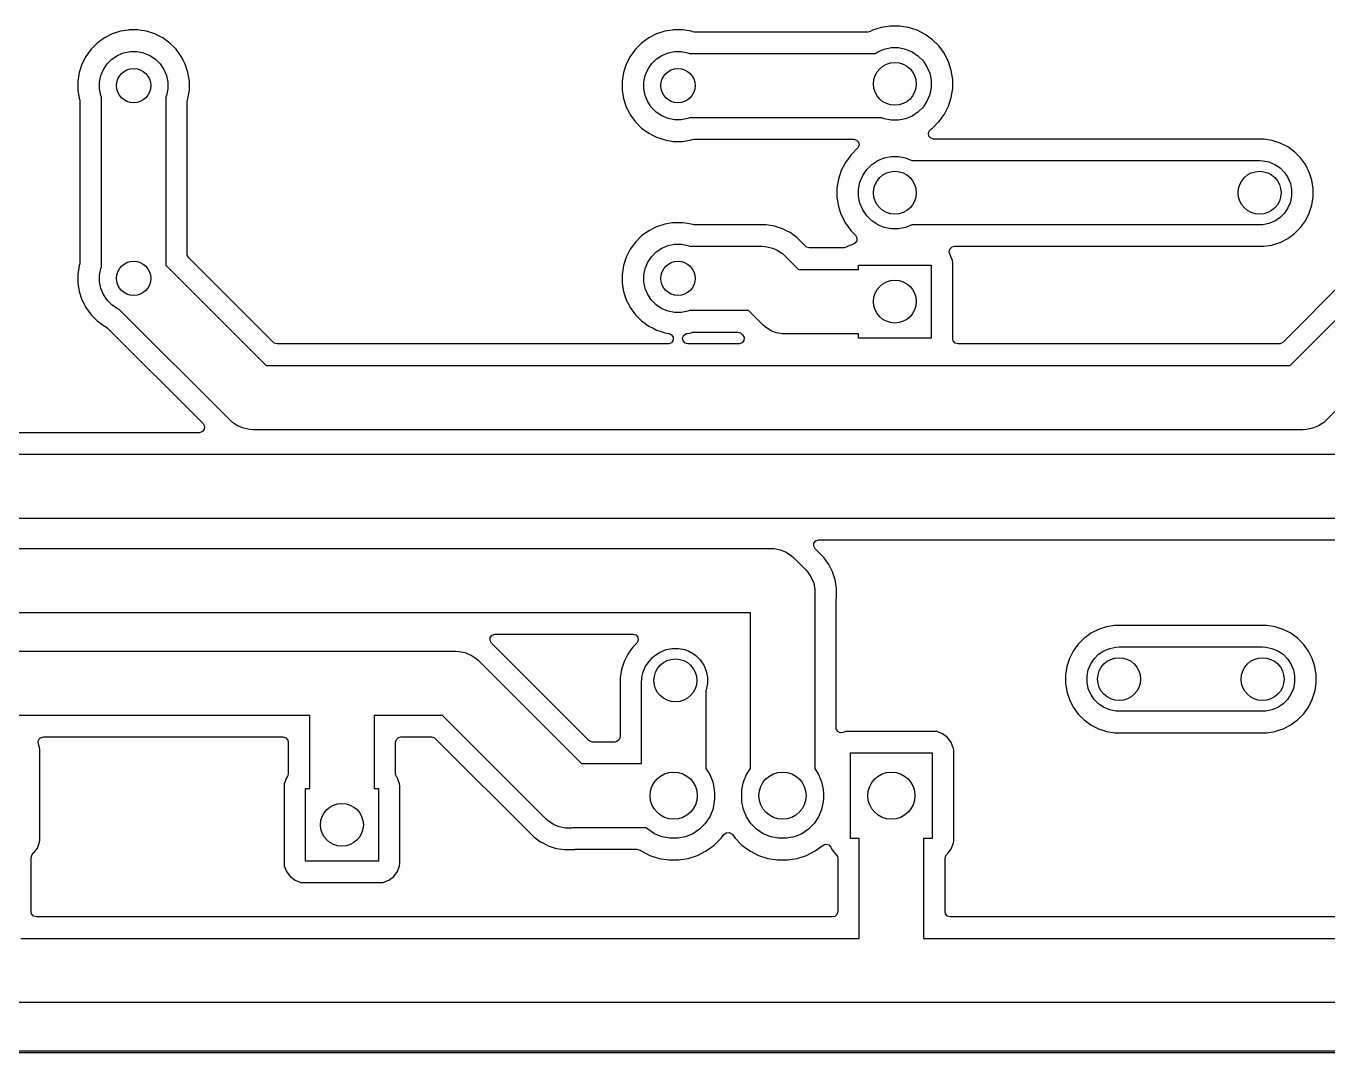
# Model space of a CAD drawing. Header units: millimetres. Extents: x 95 to 195, y -140 to -40.
# Drawn here: x 112.48 to 142.85, y -140.03 to -116.06 of the extents above; entities that cross this region are included whole.
import ezdxf

# ---------------------------------------------------------------- set-up
doc = ezdxf.new("R2010")
doc.units = ezdxf.units.MM
doc.layers.add('B.Cu', color=153, linetype='CONTINUOUS', true_color=0x4d7fc4)

msp = doc.modelspace()

# ---------------------------------------------------------------- linework, layer by layer
at = {"layer": 'B.Cu', "linetype": 'CONTINUOUS'}
for p, q in [((114.490776, -116.244781), (114.308386, -116.337715)), ((114.685465, -116.181522), (114.490776, -116.244781)), ((114.863329, -116.153351), (114.685465, -116.181522)), ((114.887648, -116.1495), (114.863329, -116.153351)), ((115.092352, -116.1495), (114.887648, -116.1495)), ((115.119995, -116.153878), (115.092352, -116.1495)), ((115.294534, -116.181522), (115.119995, -116.153878)), ((115.489223, -116.244781), (115.294534, -116.181522)), ((115.614653, -116.308691), (115.489223, -116.244781)), ((115.67161, -116.337713), (115.614653, -116.308691)), ((127.190776, -116.244781), (127.008386, -116.337715)), ((127.385465, -116.181522), (127.190776, -116.244781)), ((127.563329, -116.153351), (127.385465, -116.181522)), ((127.587648, -116.1495), (127.563329, -116.153351)), ((127.792352, -116.1495), (127.587648, -116.1495)), ((127.848815, -116.158443), (127.792352, -116.1495)), ((127.994535, -116.181523), (127.848815, -116.158443)), ((128.031184, -116.193431), (127.994535, -116.181523)), ((128.069502, -116.1995), (128.031184, -116.193431)), ((132.121239, -116.1995), (128.069502, -116.1995)), ((132.177534, -116.185985), (132.121239, -116.1995)), ((132.231585, -116.158444), (132.177534, -116.185985)), ((132.43376, -116.092753), (132.231585, -116.158444)), ((132.595042, -116.067208), (132.43376, -116.092753)), ((132.643713, -116.0595), (132.595042, -116.067208)), ((132.856287, -116.0595), (132.643713, -116.0595)), ((132.904957, -116.067208), (132.856287, -116.0595)), ((133.06624, -116.092753), (132.904957, -116.067208)), ((133.066241, -116.092753), (133.06624, -116.092753)), ((133.066243, -116.092754), (133.066241, -116.092753)), ((133.268412, -116.158443), (133.066243, -116.092754)), ((133.268413, -116.158443), (133.268412, -116.158443)), ((133.268414, -116.158444), (133.268413, -116.158443)), ((133.45782, -116.254951), (133.268414, -116.158444)), ((133.629786, -116.37989), (133.45782, -116.254951)), ((113.998028, -116.602786), (113.877715, -116.768386)), ((114.142786, -116.458028), (113.998028, -116.602786)), ((114.308386, -116.337715), (114.142786, -116.458028)), ((115.671612, -116.337714), (115.67161, -116.337713)), ((115.671613, -116.337715), (115.671612, -116.337714)), ((115.837213, -116.458028), (115.671613, -116.337715)), ((115.981971, -116.602786), (115.837213, -116.458028)), ((116.071126, -116.7255), (115.981971, -116.602786)), ((126.698028, -116.602786), (126.577715, -116.768386)), ((126.842786, -116.458028), (126.698028, -116.602786)), ((127.008386, -116.337715), (126.842786, -116.458028)), ((132.349313, -116.660367), (132.503258, -116.596601)), ((132.503258, -116.596601), (132.666685, -116.564093)), ((132.666685, -116.564093), (132.833315, -116.564093)), ((132.833315, -116.564093), (132.996742, -116.596601)), ((132.996742, -116.596601), (133.150687, -116.660367)), ((133.780109, -116.530213), (133.629786, -116.37989)), ((133.905048, -116.702179), (133.780109, -116.530213)), ((113.877715, -116.768386), (113.784781, -116.950776)), ((114.371592, -116.942485), (114.482485, -116.831592)), ((114.482485, -116.831592), (114.612883, -116.744463)), ((114.612883, -116.744463), (114.757772, -116.684448)), ((114.757772, -116.684448), (114.911586, -116.653852)), ((114.911586, -116.653852), (115.068414, -116.653852)), ((115.068414, -116.653852), (115.222228, -116.684448)), ((115.222228, -116.684448), (115.367117, -116.744463)), ((115.367117, -116.744463), (115.497515, -116.831592)), ((115.497515, -116.831592), (115.608408, -116.942485)), ((116.102287, -116.76839), (116.071126, -116.7255)), ((116.153284, -116.868477), (116.102287, -116.76839)), ((116.195218, -116.950776), (116.153284, -116.868477)), ((126.577715, -116.768386), (126.484781, -116.950776)), ((127.071592, -116.942485), (127.182485, -116.831592)), ((127.182485, -116.831592), (127.312883, -116.744463)), ((127.312883, -116.744463), (127.457772, -116.684448)), ((127.457772, -116.684448), (127.611586, -116.653852)), ((127.611586, -116.653852), (127.768414, -116.653852)), ((127.768414, -116.653852), (127.922228, -116.684448)), ((127.922228, -116.684448), (127.959774, -116.7)), ((127.959774, -116.7), (132.289998, -116.7)), ((132.289998, -116.7), (132.349313, -116.660367)), ((133.150687, -116.660367), (133.289234, -116.752941)), ((133.289234, -116.752941), (133.407059, -116.870766)), ((133.407059, -116.870766), (133.499633, -117.009313)), ((133.905049, -116.702181), (133.905048, -116.702179)), ((133.905051, -116.702184), (133.905049, -116.702181)), ((134.001557, -116.891588), (133.905051, -116.702184)), ((134.067246, -117.093757), (134.001557, -116.891588)), ((113.721522, -117.145465), (113.6895, -117.347648)), ((113.784781, -116.950776), (113.721522, -117.145465)), ((114.193852, -117.371586), (114.224448, -117.217772)), ((114.224448, -117.217772), (114.284463, -117.072883)), ((114.284463, -117.072883), (114.371592, -116.942485)), ((115.608408, -116.942485), (115.695537, -117.072883)), ((115.695537, -117.072883), (115.755552, -117.217772)), ((115.755552, -117.217772), (115.786148, -117.371586)), ((116.195218, -116.950778), (116.195218, -116.950776)), ((116.19522, -116.950781), (116.195218, -116.950778)), ((116.258477, -117.145466), (116.19522, -116.950781)), ((116.2905, -117.347648), (116.258477, -117.145466)), ((126.421522, -117.145465), (126.3895, -117.347648)), ((126.484781, -116.950776), (126.421522, -117.145465)), ((126.893852, -117.371586), (126.924448, -117.217772)), ((126.924448, -117.217772), (126.984463, -117.072883)), ((126.984463, -117.072883), (127.071592, -116.942485)), ((133.499633, -117.009313), (133.563399, -117.163258)), ((133.563399, -117.163258), (133.595907, -117.326685)), ((134.1005, -117.303713), (134.067246, -117.093757)), ((113.6895, -117.347648), (113.6895, -117.552351)), ((114.193852, -117.528414), (114.193852, -117.371586)), ((114.224448, -117.682228), (114.193852, -117.528414)), ((115.786148, -117.528414), (115.755552, -117.682228)), ((115.786148, -117.371586), (115.786148, -117.528414)), ((116.2905, -117.552352), (116.2905, -117.347648)), ((126.3895, -117.347648), (126.3895, -117.552351)), ((126.893852, -117.528414), (126.893852, -117.371586)), ((126.924448, -117.682228), (126.893852, -117.528414)), ((133.595907, -117.493315), (133.563399, -117.656742)), ((133.595907, -117.326685), (133.595907, -117.493315)), ((134.067246, -117.726243), (134.1005, -117.516287)), ((134.1005, -117.516287), (134.1005, -117.303713)), ((113.6895, -117.552351), (113.721522, -117.75453)), ((113.721522, -117.75453), (113.721522, -117.754531)), ((113.721522, -117.754531), (113.733431, -117.791182)), ((113.733431, -117.791182), (113.7395, -117.8295)), ((113.7395, -117.8295), (113.7395, -121.570498)), ((114.24, -117.719773), (114.224448, -117.682228)), ((114.24, -121.680226), (114.24, -117.719773)), ((115.755552, -117.682228), (115.74, -117.719773)), ((115.74, -117.719773), (115.74, -121.63934)), ((116.2405, -117.8295), (116.246569, -117.791182)), ((116.2405, -121.380664), (116.2405, -117.8295)), ((116.246569, -117.791182), (116.258477, -117.754534)), ((116.258477, -117.754534), (116.2905, -117.552352)), ((126.3895, -117.552351), (126.421522, -117.754534)), ((126.421522, -117.754534), (126.484781, -117.949223)), ((126.984463, -117.827117), (126.924448, -117.682228)), ((127.071592, -117.957515), (126.984463, -117.827117)), ((133.499633, -117.810687), (133.407059, -117.949234)), ((133.563399, -117.656742), (133.499633, -117.810687)), ((134.001557, -117.928412), (134.067246, -117.726243)), ((126.484781, -117.949223), (126.548691, -118.074653)), ((126.548691, -118.074653), (126.572064, -118.120524)), ((126.572064, -118.120524), (126.577715, -118.131613)), ((126.577715, -118.131613), (126.698028, -118.297213)), ((127.182485, -118.068408), (127.071592, -117.957515)), ((127.312883, -118.155537), (127.182485, -118.068408)), ((133.289234, -118.067059), (133.150687, -118.159633)), ((133.407059, -117.949234), (133.289234, -118.067059)), ((133.780109, -118.289786), (133.895029, -118.13161)), ((133.895029, -118.13161), (133.905051, -118.117816)), ((133.905051, -118.117816), (134.001557, -117.928412)), ((126.698028, -118.297213), (126.842786, -118.441971)), ((126.842786, -118.441971), (126.984526, -118.544949)), ((127.457772, -118.215552), (127.312883, -118.155537)), ((127.611586, -118.246148), (127.457772, -118.215552)), ((127.768414, -118.246148), (127.611586, -118.246148)), ((127.922228, -118.215552), (127.768414, -118.246148)), ((127.959774, -118.2), (127.922228, -118.215552)), ((132.446768, -118.2), (127.959774, -118.2)), ((132.503258, -118.223399), (132.446768, -118.2)), ((132.666685, -118.255907), (132.503258, -118.223399)), ((132.833315, -118.255907), (132.666685, -118.255907)), ((132.996742, -118.223399), (132.833315, -118.255907)), ((133.150687, -118.159633), (132.996742, -118.223399)), ((133.583033, -118.474076), (133.629792, -118.440104)), ((133.629792, -118.440104), (133.780104, -118.289792)), ((133.780104, -118.289792), (133.780106, -118.289788)), ((133.780106, -118.289788), (133.780109, -118.289786)), ((126.984526, -118.544949), (127.00839, -118.562287)), ((127.00839, -118.562287), (127.097457, -118.607669)), ((127.097457, -118.607669), (127.190776, -118.655218)), ((127.190776, -118.655218), (127.190778, -118.655218)), ((127.190778, -118.655218), (127.190781, -118.65522)), ((127.190781, -118.65522), (127.266477, -118.679815)), ((127.266477, -118.679815), (127.385465, -118.718477)), ((127.385465, -118.718477), (127.460049, -118.73029)), ((127.460049, -118.73029), (127.587648, -118.7505)), ((127.587648, -118.7505), (127.587649, -118.7505)), ((127.587649, -118.7505), (127.792351, -118.7505)), ((127.792351, -118.7505), (127.792352, -118.7505)), ((127.792352, -118.7505), (127.994534, -118.718477)), ((127.994534, -118.718477), (128.022714, -118.70932)), ((128.022714, -118.70932), (128.031184, -118.706569)), ((128.031184, -118.706569), (128.069502, -118.7005)), ((128.069502, -118.7005), (131.790971, -118.7005)), ((131.790971, -118.7005), (131.85801, -118.720185)), ((131.85801, -118.720185), (131.903765, -118.772989)), ((133.531659, -118.557853), (133.560684, -118.494297)), ((133.541603, -118.627011), (133.531659, -118.557853)), ((133.587358, -118.679815), (133.541603, -118.627011)), ((133.560684, -118.494297), (133.581512, -118.475181)), ((133.581512, -118.475181), (133.583033, -118.474076)), ((133.654397, -118.6995), (133.587358, -118.679815)), ((141.358417, -118.6995), (133.654397, -118.6995)), ((141.358422, -118.6995), (141.358417, -118.6995)), ((141.552826, -118.73029), (141.358422, -118.6995)), ((141.740029, -118.791117), (141.552826, -118.73029)), ((131.87021, -118.919893), (131.71989, -119.070213)), ((131.871507, -118.918786), (131.87021, -118.919893)), ((131.884684, -118.905703), (131.871507, -118.918786)), ((131.913709, -118.842147), (131.884684, -118.905703)), ((131.903765, -118.772989), (131.913709, -118.842147)), ((141.872895, -118.858816), (141.740029, -118.791117)), ((141.915405, -118.880476), (141.872895, -118.858816)), ((142.074646, -118.996172), (141.915405, -118.880476)), ((142.213828, -119.135354), (142.074646, -118.996172)), ((131.594951, -119.242179), (131.498444, -119.431585)), ((131.71989, -119.070213), (131.594951, -119.242179)), ((132.092941, -119.410766), (132.210766, -119.292941)), ((132.210766, -119.292941), (132.349313, -119.200367)), ((132.349313, -119.200367), (132.503258, -119.136601)), ((132.503258, -119.136601), (132.666685, -119.104093)), ((132.666685, -119.104093), (132.833315, -119.104093)), ((132.833315, -119.104093), (132.996742, -119.136601)), ((132.996742, -119.136601), (133.149801, -119.2)), ((133.149801, -119.2), (141.26, -119.2)), ((141.26, -119.2), (141.333513, -119.203611)), ((141.333513, -119.203611), (141.477714, -119.232295)), ((141.477714, -119.232295), (141.613548, -119.288559)), ((141.613548, -119.288559), (141.735795, -119.370242)), ((142.329524, -119.294595), (142.213828, -119.135354)), ((142.371743, -119.377455), (142.329524, -119.294595)), ((131.432753, -119.63376), (131.3995, -119.843713)), ((131.498444, -119.431585), (131.432753, -119.63376)), ((131.936601, -119.703258), (132.000367, -119.549313)), ((132.000367, -119.549313), (132.092941, -119.410766)), ((141.735795, -119.370242), (141.839758, -119.474205)), ((141.839758, -119.474205), (141.921441, -119.596452)), ((141.921441, -119.596452), (141.977705, -119.732286)), ((142.418882, -119.46997), (142.371743, -119.377455)), ((142.479709, -119.657173), (142.418882, -119.46997)), ((142.5105, -119.851577), (142.479709, -119.657173)), ((131.3995, -119.843713), (131.3995, -120.056287)), ((131.904093, -119.866685), (131.936601, -119.703258)), ((131.904093, -120.033315), (131.904093, -119.866685)), ((141.977705, -119.732286), (142.006389, -119.876487)), ((142.006389, -119.876487), (142.006389, -120.023513)), ((142.5105, -120.048422), (142.5105, -119.851577)), ((131.3995, -120.056287), (131.406503, -120.1005)), ((131.406503, -120.1005), (131.427683, -120.234231)), ((131.427683, -120.234231), (131.432754, -120.266243)), ((131.432754, -120.266243), (131.48597, -120.430025)), ((131.936601, -120.196742), (131.904093, -120.033315)), ((132.000367, -120.350687), (131.936601, -120.196742)), ((141.977705, -120.167714), (141.921441, -120.303548)), ((142.006389, -120.023513), (141.977705, -120.167714)), ((142.418884, -120.430025), (142.479709, -120.242826)), ((142.479709, -120.242826), (142.487764, -120.191967)), ((142.487764, -120.191967), (142.5105, -120.048422)), ((131.48597, -120.430025), (131.498444, -120.468414)), ((131.498444, -120.468414), (131.594951, -120.65782)), ((132.092941, -120.489234), (132.000367, -120.350687)), ((132.210766, -120.607059), (132.092941, -120.489234)), ((141.735795, -120.529758), (141.613548, -120.611441)), ((141.839758, -120.425795), (141.735795, -120.529758)), ((141.921441, -120.303548), (141.839758, -120.425795)), ((142.329524, -120.605405), (142.418884, -120.430025)), ((127.008386, -120.837715), (126.842786, -120.958028)), ((127.190776, -120.744781), (127.008386, -120.837715)), ((127.385465, -120.681522), (127.190776, -120.744781)), ((127.563329, -120.653351), (127.385465, -120.681522)), ((127.587648, -120.6495), (127.563329, -120.653351)), ((127.792352, -120.6495), (127.587648, -120.6495)), ((127.864403, -120.660912), (127.792352, -120.6495)), ((127.994535, -120.681523), (127.864403, -120.660912)), ((128.031184, -120.693431), (127.994535, -120.681523)), ((128.069502, -120.6995), (128.031184, -120.693431)), ((129.748417, -120.6995), (128.069502, -120.6995)), ((129.748422, -120.6995), (129.748417, -120.6995)), ((129.942826, -120.73029), (129.748422, -120.6995)), ((130.13003, -120.791117), (129.942826, -120.73029)), ((130.255504, -120.85505), (130.13003, -120.791117)), ((130.305405, -120.880476), (130.255504, -120.85505)), ((130.464646, -120.996172), (130.305405, -120.880476)), ((131.594951, -120.65782), (131.71989, -120.829786)), ((131.71989, -120.829786), (131.83343, -120.943326)), ((132.349313, -120.699633), (132.210766, -120.607059)), ((132.503258, -120.763399), (132.349313, -120.699633)), ((132.666685, -120.795907), (132.503258, -120.763399)), ((132.833315, -120.795907), (132.666685, -120.795907)), ((132.996742, -120.763399), (132.833315, -120.795907)), ((133.149801, -120.7), (132.996742, -120.763399)), ((141.26, -120.7), (133.149801, -120.7)), ((141.333513, -120.696389), (141.26, -120.7)), ((141.477714, -120.667705), (141.333513, -120.696389)), ((141.613548, -120.611441), (141.477714, -120.667705)), ((142.074646, -120.903828), (142.213828, -120.764646)), ((142.213828, -120.764646), (142.329524, -120.605405)), ((126.698028, -121.102786), (126.577715, -121.268386)), ((126.842786, -120.958028), (126.698028, -121.102786)), ((127.312883, -121.244463), (127.457772, -121.184448)), ((127.457772, -121.184448), (127.611586, -121.153852)), ((127.611586, -121.153852), (127.768414, -121.153852)), ((127.768414, -121.153852), (127.922228, -121.184448)), ((127.922228, -121.184448), (127.959774, -121.2)), ((130.464648, -120.996174), (130.464646, -120.996172)), ((130.671655, -121.203181), (130.464648, -120.996174)), ((131.789083, -121.147189), (131.657669, -121.196203)), ((131.820059, -121.130274), (131.789083, -121.147189)), ((131.861931, -121.074341), (131.820059, -121.130274)), ((131.83343, -120.943326), (131.866915, -121.004649)), ((131.866915, -121.004649), (131.861931, -121.074341)), ((141.358422, -121.2005), (141.552826, -121.169709)), ((141.552826, -121.169709), (141.560634, -121.167172)), ((141.560634, -121.167172), (141.740025, -121.108884)), ((141.740025, -121.108884), (141.915405, -121.019524)), ((141.915405, -121.019524), (142.074646, -120.903828)), ((116.243334, -121.407022), (116.2405, -121.380664)), ((116.276819, -121.468345), (116.243334, -121.407022)), ((118.251655, -123.443181), (116.276819, -121.468345)), ((126.484781, -121.450776), (126.421522, -121.645465)), ((126.577715, -121.268386), (126.484781, -121.450776)), ((126.984463, -121.572883), (127.071592, -121.442485)), ((127.071592, -121.442485), (127.182485, -121.331592)), ((127.182485, -121.331592), (127.312883, -121.244463)), ((127.959774, -121.2), (129.65, -121.2)), ((129.65, -121.2), (129.723513, -121.203611)), ((129.723513, -121.203611), (129.867713, -121.232294)), ((129.867713, -121.232294), (129.919702, -121.253829)), ((129.919702, -121.253829), (130.003548, -121.288559)), ((130.003548, -121.288559), (130.112827, -121.361577)), ((130.112827, -121.361577), (130.125795, -121.370242)), ((130.125795, -121.370242), (130.18033, -121.41967)), ((130.18033, -121.41967), (130.50066, -121.74)), ((130.692297, -121.219815), (130.671655, -121.203181)), ((130.759336, -121.2395), (130.692297, -121.219815)), ((131.558561, -121.2395), (130.759336, -121.2395)), ((131.567408, -121.239184), (131.558561, -121.2395)), ((131.632872, -121.214767), (131.567408, -121.239184)), ((131.657668, -121.196204), (131.632872, -121.214767)), ((131.657669, -121.196203), (131.657668, -121.196204)), ((134.020234, -121.333345), (134.035086, -121.265072)), ((134.041021, -121.38908), (134.020234, -121.333345)), ((134.035086, -121.265072), (134.084492, -121.215667)), ((134.039546, -121.389886), (134.041021, -121.38908)), ((134.043797, -121.397671), (134.039546, -121.389886)), ((134.094091, -121.532516), (134.043797, -121.397671)), ((134.084492, -121.215667), (134.143918, -121.2005)), ((134.143918, -121.2005), (141.358422, -121.2005)), ((113.721523, -121.645466), (113.6895, -121.847648)), ((113.733431, -121.608816), (113.721523, -121.645464)), ((113.721523, -121.645464), (113.721523, -121.645465)), ((113.721523, -121.645465), (113.721523, -121.645466)), ((113.7395, -121.570498), (113.733431, -121.608816)), ((114.193852, -121.871586), (114.224448, -121.717772)), ((114.224448, -121.717772), (114.24, -121.680226)), ((115.74, -121.63934), (118.08066, -123.98)), ((126.402119, -121.767974), (126.3895, -121.847648)), ((126.421522, -121.645465), (126.402119, -121.767974)), ((126.893852, -121.871586), (126.924448, -121.717772)), ((126.924448, -121.717772), (126.984463, -121.572883)), ((130.50066, -121.74), (131.9, -121.74)), ((131.9, -121.74), (131.9, -121.64)), ((131.9, -121.64), (133.6, -121.64)), ((133.6, -121.64), (133.6, -123.34)), ((134.100498, -121.592123), (134.094091, -121.532516)), ((134.100499, -121.592129), (134.100498, -121.592123)), ((134.1005, -123.3555), (134.100499, -121.592129)), ((113.6895, -121.847648), (113.6895, -122.052352)), ((113.6895, -122.052352), (113.690586, -122.059207)), ((113.690586, -122.059207), (113.721522, -122.254534)), ((114.193852, -122.028414), (114.193852, -121.871586)), ((114.224448, -122.182228), (114.193852, -122.028414)), ((126.3895, -121.847648), (126.3895, -122.052352)), ((126.3895, -122.052352), (126.390586, -122.059207)), ((126.390586, -122.059207), (126.421522, -122.254534)), ((126.893852, -122.028414), (126.893852, -121.871586)), ((126.924448, -122.182228), (126.893852, -122.028414)), ((143.303181, -121.938345), (141.798345, -123.443181)), ((113.721522, -122.254534), (113.784781, -122.449223)), ((114.284463, -122.327117), (114.224448, -122.182228)), ((114.371592, -122.457515), (114.284463, -122.327117)), ((126.421522, -122.254534), (126.484781, -122.449223)), ((126.984463, -122.327117), (126.924448, -122.182228)), ((127.071592, -122.457515), (126.984463, -122.327117)), ((141.96934, -123.98), (143.84, -122.10934)), ((113.784781, -122.449223), (113.848691, -122.574653)), ((113.848691, -122.574653), (113.862062, -122.600894)), ((113.862062, -122.600894), (113.877715, -122.631613)), ((113.877715, -122.631613), (113.998028, -122.797213)), ((114.482485, -122.568408), (114.371592, -122.457515)), ((114.612883, -122.655537), (114.482485, -122.568408)), ((114.650429, -122.671089), (114.612883, -122.655537)), ((117.23967, -125.26033), (114.650429, -122.671089)), ((126.484781, -122.449223), (126.548691, -122.574653)), ((126.548691, -122.574653), (126.562062, -122.600894)), ((126.562062, -122.600894), (126.577715, -122.631613)), ((126.577715, -122.631613), (126.698028, -122.797213)), ((127.182485, -122.568408), (127.071592, -122.457515)), ((127.312883, -122.655537), (127.182485, -122.568408)), ((127.457772, -122.715552), (127.312883, -122.655537)), ((127.959774, -122.7), (127.922228, -122.715552)), ((129.33934, -122.7), (127.959774, -122.7)), ((129.66967, -123.03033), (129.33934, -122.7)), ((113.998028, -122.797213), (113.998034, -122.797219)), ((113.998034, -122.797219), (114.142781, -122.941966)), ((114.142781, -122.941966), (114.30839, -123.062287)), ((126.698028, -122.797213), (126.842786, -122.941971)), ((126.842786, -122.941971), (126.959199, -123.026548)), ((127.611586, -122.746148), (127.457772, -122.715552)), ((127.768414, -122.746148), (127.611586, -122.746148)), ((127.922228, -122.715552), (127.768414, -122.746148)), ((145.12033, -122.95033), (142.81033, -125.26033)), ((114.30839, -123.062287), (114.342724, -123.079781)), ((114.342724, -123.079781), (114.37411, -123.102584)), ((114.37411, -123.102584), (116.609345, -125.337819)), ((126.959199, -123.026548), (127.00839, -123.062287)), ((127.00839, -123.062287), (127.124607, -123.121503)), ((127.124607, -123.121503), (127.190776, -123.155218)), ((127.190776, -123.155218), (127.190778, -123.155218)), ((127.190778, -123.155218), (127.190781, -123.15522)), ((127.190781, -123.15522), (127.295137, -123.189127)), ((127.295137, -123.189127), (127.385465, -123.218477)), ((127.385465, -123.218477), (127.47733, -123.233027)), ((127.47733, -123.233027), (127.540465, -123.262956)), ((127.540465, -123.262956), (127.577396, -123.322268)), ((127.79933, -123.337853), (127.828355, -123.274297)), ((127.828355, -123.274297), (127.887133, -123.236523)), ((127.887133, -123.236523), (127.90267, -123.233027)), ((127.90267, -123.233027), (127.994534, -123.218477)), ((127.994534, -123.218477), (128.024588, -123.208712)), ((128.024588, -123.208712), (128.031184, -123.206569)), ((128.031184, -123.206569), (128.069502, -123.2005)), ((128.069502, -123.2005), (129.080664, -123.2005)), ((129.080664, -123.2005), (129.147703, -123.220185)), ((129.147703, -123.220185), (129.168345, -123.236819)), ((129.168345, -123.236819), (129.199345, -123.267819)), ((129.199345, -123.267819), (129.23283, -123.329142)), ((129.724204, -123.079758), (129.66967, -123.03033)), ((129.846453, -123.161441), (129.724204, -123.079758)), ((129.982287, -123.217706), (129.846453, -123.161441)), ((130.126487, -123.246389), (129.982287, -123.217706)), ((130.273513, -123.246389), (130.126487, -123.246389)), ((130.305633, -123.24), (130.273513, -123.246389)), ((131.9, -123.24), (130.305633, -123.24)), ((131.9, -123.34), (131.9, -123.24)), ((118.272297, -123.459815), (118.251655, -123.443181)), ((118.339336, -123.4795), (118.272297, -123.459815)), ((127.457932, -123.4795), (118.339336, -123.4795)), ((127.473825, -123.478477), (127.457932, -123.4795)), ((127.537788, -123.450363), (127.473825, -123.478477)), ((127.576398, -123.39213), (127.537788, -123.450363)), ((127.577396, -123.322268), (127.576398, -123.39213)), ((127.809274, -123.407011), (127.79933, -123.337853)), ((127.855029, -123.459815), (127.809274, -123.407011)), ((127.922068, -123.4795), (127.855029, -123.459815)), ((129.111664, -123.4795), (127.922068, -123.4795)), ((129.12051, -123.479184), (129.111664, -123.4795)), ((129.185974, -123.454767), (129.12051, -123.479184)), ((129.227846, -123.398834), (129.185974, -123.454767)), ((129.23283, -123.329142), (129.227846, -123.398834)), ((133.6, -123.34), (131.9, -123.34)), ((134.111706, -123.407011), (134.1005, -123.3555)), ((134.157461, -123.459815), (134.111706, -123.407011)), ((134.2245, -123.4795), (134.157461, -123.459815)), ((141.710664, -123.4795), (134.2245, -123.4795)), ((141.737022, -123.476666), (141.710664, -123.4795)), ((141.798345, -123.443181), (141.737022, -123.476666)), ((118.08066, -123.98), (141.96934, -123.98)), ((116.609345, -125.337819), (116.64283, -125.399142)), ((116.64283, -125.399142), (116.637846, -125.468834)), ((117.294205, -125.309758), (117.23967, -125.26033)), ((117.416452, -125.391441), (117.294205, -125.309758)), ((117.472717, -125.414746), (117.416452, -125.391441)), ((117.552287, -125.447706), (117.472717, -125.414746)), ((142.577283, -125.414746), (142.497713, -125.447706)), ((142.633548, -125.391441), (142.577283, -125.414746)), ((142.755795, -125.309758), (142.633548, -125.391441)), ((142.81033, -125.26033), (142.755795, -125.309758)), ((116.521664, -125.5495), (108.569336, -125.5495)), ((116.53051, -125.549184), (116.521664, -125.5495)), ((116.595974, -125.524767), (116.53051, -125.549184)), ((116.637846, -125.468834), (116.595974, -125.524767)), ((117.696487, -125.476389), (117.552287, -125.447706)), ((117.77, -125.48), (117.696487, -125.476389)), ((142.28, -125.48), (117.77, -125.48)), ((142.353513, -125.476389), (142.28, -125.48)), ((142.497713, -125.447706), (142.353513, -125.476389)), ((108.31066, -126.05), (147.5, -126.05)), ((147.18934, -127.55), (108, -127.55)), ((130.857171, -128.200858), (130.862155, -128.131166)), ((130.862155, -128.131166), (130.904027, -128.075233)), ((130.904027, -128.075233), (130.969491, -128.050816)), ((130.969491, -128.050816), (130.978337, -128.0505)), ((130.978337, -128.0505), (146.930664, -128.0505)), ((101.35, -128.25), (124.6, -128.25)), ((124.6, -128.25), (129.86, -128.25)), ((129.86, -128.25), (129.933513, -128.253611)), ((129.933513, -128.253611), (130.077713, -128.282294)), ((130.077713, -128.282294), (130.157283, -128.315253)), ((130.157283, -128.315253), (130.213548, -128.338559)), ((130.213548, -128.338559), (130.335795, -128.420242)), ((130.335795, -128.420242), (130.39033, -128.46967)), ((130.39033, -128.46967), (130.67033, -128.74967)), ((130.890656, -128.262181), (130.857171, -128.200858)), ((131.093829, -128.465354), (130.890656, -128.262181)), ((131.209524, -128.624595), (131.093829, -128.465354)), ((130.67033, -128.74967), (130.719758, -128.804205)), ((131.266463, -128.736345), (131.209524, -128.624595)), ((131.298882, -128.799969), (131.266463, -128.736345)), ((130.719758, -128.804205), (130.801441, -128.926453)), ((130.801441, -128.926453), (130.857706, -129.062287)), ((130.857706, -129.062287), (130.886389, -129.206487)), ((131.359709, -128.987173), (131.298882, -128.799969)), ((131.3905, -129.181578), (131.359709, -128.987173)), ((130.886389, -129.353513), (130.88, -129.385632)), ((130.88, -129.385632), (130.88, -133.388755)), ((130.886389, -129.206487), (130.886389, -129.353513)), ((131.382027, -129.431913), (131.3905, -129.37842)), ((131.3905, -129.37842), (131.3905, -129.181578)), ((131.3805, -129.451312), (131.382027, -129.431913)), ((131.3805, -131.201577), (131.3805, -129.451312)), ((124.6, -129.75), (100.6, -129.75)), ((129.38, -129.75), (124.6, -129.75)), ((129.38, -133.388755), (129.38, -129.75)), ((123.312154, -130.331166), (123.354026, -130.275233)), ((123.354026, -130.275233), (123.41949, -130.250816)), ((123.41949, -130.250816), (123.428336, -130.2505)), ((123.428336, -130.2505), (124.501583, -130.2505)), ((124.501583, -130.2505), (126.641664, -130.2505)), ((126.641664, -130.2505), (126.708703, -130.270185)), ((126.708703, -130.270185), (126.754458, -130.322989)), ((137.233741, -130.296485), (137.165354, -130.346172)), ((137.324594, -130.230476), (137.233741, -130.296485)), ((137.49997, -130.141117), (137.324594, -130.230476)), ((137.687173, -130.08029), (137.49997, -130.141117)), ((137.881578, -130.0495), (137.687173, -130.08029)), ((137.881583, -130.0495), (137.881578, -130.0495)), ((141.428417, -130.0495), (137.881583, -130.0495)), ((141.428422, -130.0495), (141.428417, -130.0495)), ((141.622826, -130.08029), (141.428422, -130.0495)), ((141.810029, -130.141117), (141.622826, -130.08029)), ((141.985405, -130.230476), (141.810029, -130.141117)), ((142.144646, -130.346172), (141.985405, -130.230476)), ((123.30717, -130.400858), (123.312154, -130.331166)), ((123.340655, -130.462181), (123.30717, -130.400858)), ((125.611655, -132.733181), (123.340655, -130.462181)), ((126.636172, -130.555354), (126.586485, -130.623741)), ((126.636174, -130.555352), (126.636172, -130.555354)), ((126.729345, -130.462181), (126.636174, -130.555351)), ((126.636174, -130.555351), (126.636174, -130.555352)), ((126.735377, -130.455703), (126.729345, -130.462181)), ((126.764402, -130.392147), (126.735377, -130.455703)), ((126.754458, -130.322989), (126.764402, -130.392147)), ((127.412287, -130.612294), (127.556487, -130.583611)), ((127.556487, -130.583611), (127.703513, -130.583611)), ((127.703513, -130.583611), (127.847714, -130.612294)), ((137.004376, -130.515354), (136.910476, -130.644594)), ((137.026172, -130.485354), (137.004376, -130.515354)), ((137.026174, -130.485352), (137.026172, -130.485354)), ((137.165351, -130.346174), (137.026174, -130.485351)), ((137.026174, -130.485351), (137.026174, -130.485352)), ((137.165352, -130.346174), (137.165351, -130.346174)), ((137.165354, -130.346172), (137.165352, -130.346174)), ((137.626452, -130.638559), (137.762286, -130.582295)), ((137.762286, -130.582295), (137.906487, -130.553611)), ((137.906487, -130.553611), (137.98, -130.55)), ((137.98, -130.55), (141.33, -130.55)), ((141.33, -130.55), (141.403513, -130.553611)), ((141.403513, -130.553611), (141.547714, -130.582295)), ((141.547714, -130.582295), (141.683548, -130.638559)), ((142.283828, -130.485354), (142.144646, -130.346172)), ((142.399524, -130.644595), (142.283828, -130.485354)), ((106.45, -130.65), (119.8, -130.65)), ((119.8, -130.65), (122.51, -130.65)), ((122.51, -130.65), (122.583513, -130.653611)), ((122.583513, -130.653611), (122.727713, -130.682294)), ((122.727713, -130.682294), (122.805691, -130.714594)), ((122.805691, -130.714594), (122.863548, -130.738559)), ((122.863548, -130.738559), (122.938378, -130.788559)), ((122.938378, -130.788559), (122.985795, -130.820242)), ((122.985795, -130.820242), (123.04033, -130.86967)), ((123.04033, -130.86967), (125.44066, -133.27)), ((126.431117, -130.889969), (126.385524, -131.030292)), ((126.520476, -130.714594), (126.431117, -130.889969)), ((126.586485, -130.623741), (126.520476, -130.714594)), ((126.928559, -131.016452), (127.010242, -130.894205)), ((127.010242, -130.894205), (127.05967, -130.83967)), ((127.05967, -130.83967), (127.09967, -130.79967)), ((127.09967, -130.79967), (127.154205, -130.750241)), ((127.154205, -130.750241), (127.255895, -130.682295)), ((127.255895, -130.682295), (127.276452, -130.668559)), ((127.276452, -130.668559), (127.332717, -130.645253)), ((127.332717, -130.645253), (127.412287, -130.612294)), ((127.847714, -130.612294), (127.943762, -130.652079)), ((127.943762, -130.652079), (127.983548, -130.668559)), ((127.983548, -130.668559), (128.004105, -130.682295)), ((128.004105, -130.682295), (128.105796, -130.750241)), ((128.105796, -130.750241), (128.209759, -130.854204)), ((128.209759, -130.854204), (128.256531, -130.924205)), ((136.821117, -130.81997), (136.76029, -131.007173)), ((136.910476, -130.644594), (136.821117, -130.81997)), ((137.318559, -130.946452), (137.400242, -130.824205)), ((137.400242, -130.824205), (137.504205, -130.720242)), ((137.504205, -130.720242), (137.626452, -130.638559)), ((141.683548, -130.638559), (141.805795, -130.720242)), ((141.805795, -130.720242), (141.909758, -130.824205)), ((141.909758, -130.824205), (141.991441, -130.946452)), ((142.441743, -130.727455), (142.399524, -130.644595)), ((142.488882, -130.81997), (142.441743, -130.727455)), ((142.488882, -130.819972), (142.488882, -130.81997)), ((142.488884, -130.819975), (142.488882, -130.819972)), ((142.511628, -130.889974), (142.488884, -130.819975)), ((142.549709, -131.007173), (142.511628, -130.889974)), ((126.37029, -131.077173), (126.3395, -131.271577)), ((126.385524, -131.030292), (126.37029, -131.077173)), ((126.849585, -131.266452), (126.872294, -131.152287)), ((126.872294, -131.152287), (126.905253, -131.072717)), ((126.905253, -131.072717), (126.928559, -131.016452)), ((128.256531, -130.924205), (128.291441, -130.976452)), ((128.291441, -130.976452), (128.291441, -130.976453)), ((128.291441, -130.976453), (128.347706, -131.112286)), ((128.347706, -131.112286), (128.376389, -131.256487)), ((131.3805, -132.432919), (131.3805, -131.201577)), ((136.76029, -131.007173), (136.7295, -131.201577)), ((136.7295, -131.201577), (136.7295, -131.398422)), ((137.233611, -131.226487), (137.262295, -131.082286)), ((137.262295, -131.082286), (137.318559, -130.946452)), ((141.991441, -130.946452), (142.047705, -131.082286)), ((142.047705, -131.082286), (142.076389, -131.226487)), ((142.5805, -131.201577), (142.549709, -131.007173)), ((142.5805, -131.398422), (142.5805, -131.201577)), ((126.3395, -131.271577), (126.3395, -132.6455)), ((126.84, -131.37), (126.843611, -131.296487)), ((126.84, -133.27), (126.84, -131.37)), ((126.843611, -131.296487), (126.849585, -131.266452)), ((128.376389, -131.403513), (128.347706, -131.547713)), ((128.376389, -131.256487), (128.376389, -131.403513)), ((136.7295, -131.398422), (136.76029, -131.592826)), ((137.233611, -131.373513), (137.233611, -131.226487)), ((137.262295, -131.517714), (137.233611, -131.373513)), ((137.318559, -131.653548), (137.262295, -131.517714)), ((142.047705, -131.517714), (141.991441, -131.653548)), ((142.076389, -131.373513), (142.047705, -131.517714)), ((142.076389, -131.226487), (142.076389, -131.373513)), ((142.553487, -131.568974), (142.5805, -131.398422)), ((128.347706, -131.547713), (128.34, -131.566316)), ((128.34, -131.566316), (128.34, -133.388755)), ((136.76029, -131.592826), (136.821117, -131.780029)), ((136.821117, -131.780029), (136.886885, -131.909105)), ((137.400242, -131.775795), (137.318559, -131.653548)), ((137.504205, -131.879758), (137.400242, -131.775795)), ((141.909758, -131.775795), (141.805795, -131.879758)), ((141.991441, -131.653548), (141.909758, -131.775795)), ((142.399524, -131.955405), (142.488884, -131.780025)), ((142.488884, -131.780025), (142.549709, -131.592826)), ((142.549709, -131.592826), (142.553487, -131.568974)), ((136.886885, -131.909105), (136.910476, -131.955405)), ((136.910476, -131.955405), (137.026172, -132.114646)), ((137.026172, -132.114646), (137.165354, -132.253828)), ((137.626452, -131.961441), (137.504205, -131.879758)), ((137.762286, -132.017705), (137.626452, -131.961441)), ((137.906487, -132.046389), (137.762286, -132.017705)), ((137.98, -132.05), (137.906487, -132.046389)), ((141.33, -132.05), (137.98, -132.05)), ((141.403513, -132.046389), (141.33, -132.05)), ((141.547714, -132.017705), (141.403513, -132.046389)), ((141.683548, -131.961441), (141.547714, -132.017705)), ((141.805795, -131.879758), (141.683548, -131.961441)), ((142.144646, -132.253828), (142.283828, -132.114646)), ((142.283828, -132.114646), (142.399524, -131.955405)), ((119.1, -132.15), (107.02, -132.15)), ((119.1, -133.85), (119.1, -132.15)), ((122.19934, -132.15), (120.6, -132.15)), ((120.6, -132.15), (120.6, -133.85)), ((124.60967, -134.56033), (122.19934, -132.15)), ((137.165354, -132.253828), (137.324595, -132.369524)), ((137.324595, -132.369524), (137.391919, -132.403827)), ((137.391919, -132.403827), (137.49997, -132.458882)), ((141.810025, -132.458884), (141.985405, -132.369524)), ((141.985405, -132.369524), (142.144646, -132.253828)), ((112.763752, -132.748141), (112.797237, -132.686818)), ((112.797237, -132.686818), (112.858561, -132.653334)), ((112.858561, -132.653334), (112.884918, -132.6505)), ((112.884918, -132.6505), (118.4755, -132.6505)), ((118.4755, -132.6505), (118.542539, -132.670185)), ((118.542539, -132.670185), (118.588294, -132.722989)), ((118.588294, -132.722989), (118.5995, -132.7745)), ((121.1005, -132.7745), (121.120185, -132.707461)), ((121.120185, -132.707461), (121.172989, -132.661706)), ((121.172989, -132.661706), (121.2245, -132.6505)), ((121.2245, -132.6505), (121.940664, -132.6505)), ((121.940664, -132.6505), (122.007703, -132.670185)), ((122.007703, -132.670185), (122.028344, -132.686818)), ((122.028344, -132.686818), (124.325355, -134.983829)), ((125.632297, -132.749815), (125.611655, -132.733181)), ((126.319815, -132.712539), (126.267011, -132.758294)), ((126.3395, -132.6455), (126.319815, -132.712539)), ((131.383333, -132.459275), (131.3805, -132.432919)), ((131.416817, -132.520599), (131.383333, -132.459275)), ((131.47814, -132.554085), (131.416817, -132.520599)), ((131.547832, -132.549101), (131.47814, -132.554085)), ((131.610014, -132.525909), (131.547832, -132.549101)), ((131.669623, -132.519501), (131.610014, -132.525909)), ((131.669629, -132.5195), (131.669623, -132.519501)), ((133.670364, -132.5195), (131.669629, -132.5195)), ((133.670373, -132.5195), (133.670364, -132.5195)), ((133.670381, -132.5195), (133.670373, -132.5195)), ((133.670383, -132.519501), (133.670381, -132.5195)), ((133.729983, -132.525908), (133.670383, -132.519501)), ((133.864828, -132.576202), (133.729982, -132.525908)), ((133.729982, -132.525908), (133.729983, -132.525908)), ((133.864835, -132.576206), (133.864828, -132.576202)), ((133.980044, -132.662452), (133.864835, -132.576206)), ((133.980047, -132.662455), (133.980044, -132.662452)), ((134.066293, -132.777664), (133.980047, -132.662455)), ((137.49997, -132.458882), (137.499972, -132.458882)), ((137.499972, -132.458882), (137.499975, -132.458884)), ((137.499975, -132.458884), (137.582346, -132.485648)), ((137.582346, -132.485648), (137.687173, -132.519709)), ((137.687173, -132.519709), (137.881578, -132.5505)), ((137.881578, -132.5505), (137.881583, -132.5505)), ((137.881583, -132.5505), (141.428422, -132.5505)), ((141.428422, -132.5505), (141.622826, -132.519709)), ((141.622826, -132.519709), (141.657357, -132.508489)), ((141.657357, -132.508489), (141.810025, -132.458884)), ((112.768736, -132.817833), (112.763752, -132.748141)), ((112.796591, -132.892517), (112.768736, -132.817833)), ((112.802999, -132.952128), (112.796591, -132.892517)), ((112.803, -135.047873), (112.802999, -132.952128)), ((118.5995, -132.7745), (118.5995, -133.508561)), ((121.1005, -133.508561), (121.1005, -132.7745)), ((125.699336, -132.7695), (125.632297, -132.749815)), ((126.2155, -132.7695), (125.699336, -132.7695)), ((126.267011, -132.758294), (126.2155, -132.7695)), ((131.7175, -135.02), (131.7175, -133.02)), ((131.7175, -133.02), (133.6225, -133.02)), ((133.6225, -133.02), (133.6225, -135.02)), ((134.066297, -132.777671), (134.066293, -132.777664)), ((134.113938, -132.905405), (134.066297, -132.777671)), ((134.116591, -132.912517), (134.113938, -132.905405)), ((134.122999, -132.972128), (134.116591, -132.912517)), ((134.123, -135.067873), (134.122999, -132.972128)), ((125.44066, -133.27), (126.84, -133.27)), ((118.556202, -133.607671), (118.505908, -133.742517)), ((118.556204, -133.607668), (118.556202, -133.607671)), ((118.574767, -133.582872), (118.556204, -133.607668)), ((118.579815, -133.5756), (118.574767, -133.582872)), ((118.5995, -133.508561), (118.579815, -133.5756)), ((121.100816, -133.517408), (121.1005, -133.508561)), ((121.125233, -133.582872), (121.100816, -133.517408)), ((121.143795, -133.607668), (121.125233, -133.582872)), ((121.143797, -133.607671), (121.143795, -133.607668)), ((121.145506, -133.612255), (121.143797, -133.607671)), ((121.194091, -133.742517), (121.145506, -133.612255)), ((128.34, -133.388755), (128.43003, -133.523495)), ((128.43003, -133.523495), (128.501486, -133.696004)), ((129.218514, -133.696004), (129.28997, -133.523495)), ((129.28997, -133.523495), (129.38, -133.388755)), ((130.88, -133.388755), (130.97003, -133.523495)), ((130.97003, -133.523495), (131.041486, -133.696004)), ((118.499501, -133.802123), (118.4995, -133.802135)), ((118.4995, -133.802135), (118.4995, -135.59787)), ((118.505908, -133.742517), (118.499501, -133.802116)), ((118.499501, -133.802116), (118.499501, -133.802123)), ((119, -135.55), (119, -133.85)), ((119, -133.85), (119.1, -133.85)), ((120.6, -133.85), (120.7, -133.85)), ((120.7, -133.85), (120.7, -135.55)), ((121.200499, -133.802128), (121.194091, -133.742517)), ((121.2005, -135.597873), (121.200499, -133.802128)), ((128.501486, -133.696004), (128.537913, -133.879139)), ((128.537913, -133.879139), (128.5425, -133.9725)), ((129.1775, -133.9725), (129.182087, -133.879139)), ((129.182087, -133.879139), (129.218514, -133.696004)), ((131.041486, -133.696004), (131.077913, -133.879139)), ((131.077913, -133.879139), (131.0825, -133.9725)), ((128.537913, -134.160861), (128.501486, -134.343996)), ((128.5425, -134.0675), (128.537913, -134.160861)), ((128.5425, -133.9725), (128.5425, -134.0675)), ((129.1775, -134.0675), (129.1775, -133.9725)), ((129.182087, -134.160861), (129.1775, -134.0675)), ((129.218514, -134.343996), (129.182087, -134.160861)), ((131.077913, -134.160861), (131.041486, -134.343996)), ((131.0825, -134.0675), (131.077913, -134.160861)), ((131.0825, -133.9725), (131.0825, -134.0675)), ((128.43003, -134.516505), (128.326292, -134.67176)), ((128.501486, -134.343996), (128.43003, -134.516505)), ((129.28997, -134.516505), (129.218514, -134.343996)), ((129.393708, -134.67176), (129.28997, -134.516505)), ((130.97003, -134.516505), (130.866292, -134.67176)), ((131.041486, -134.343996), (130.97003, -134.516505)), ((124.664205, -134.609758), (124.60967, -134.56033)), ((124.786453, -134.691441), (124.664205, -134.609758)), ((124.922287, -134.747706), (124.786453, -134.691441)), ((125.066487, -134.776389), (124.922287, -134.747706)), ((125.213513, -134.776389), (125.066487, -134.776389)), ((125.245633, -134.77), (125.213513, -134.776389)), ((126.951948, -134.77), (125.245633, -134.77)), ((126.98574, -134.803792), (126.951948, -134.77)), ((127.140995, -134.90753), (126.98574, -134.803792)), ((128.19426, -134.803792), (128.039005, -134.90753)), ((128.326292, -134.67176), (128.19426, -134.803792)), ((129.52574, -134.803792), (129.393708, -134.67176)), ((129.680995, -134.90753), (129.52574, -134.803792)), ((130.73426, -134.803792), (130.579005, -134.90753)), ((130.866292, -134.67176), (130.73426, -134.803792)), ((112.746296, -135.242331), (112.796591, -135.107483)), ((112.796591, -135.107483), (112.803, -135.047873)), ((124.325355, -134.983829), (124.417466, -135.050752)), ((124.417466, -135.050752), (124.484595, -135.099524)), ((124.484595, -135.099524), (124.549791, -135.132743)), ((124.549791, -135.132743), (124.659969, -135.188882)), ((127.313504, -134.978986), (127.140995, -134.90753)), ((127.496639, -135.015413), (127.313504, -134.978986)), ((127.683361, -135.015413), (127.496639, -135.015413)), ((127.866496, -134.978986), (127.683361, -135.015413)), ((128.039005, -134.90753), (127.866496, -134.978986)), ((128.536566, -135.175786), (128.698286, -135.014066)), ((128.698286, -135.014066), (128.759683, -134.929559)), ((128.759683, -134.929559), (128.815012, -134.886896)), ((128.815012, -134.886896), (128.884625, -134.880917)), ((128.884625, -134.880917), (128.94642, -134.913523)), ((128.94642, -134.913523), (128.960314, -134.929556)), ((128.960314, -134.929556), (129.021714, -135.014066)), ((129.021714, -135.014066), (129.183434, -135.175786)), ((129.853504, -134.978986), (129.680995, -134.90753)), ((130.036639, -135.015413), (129.853504, -134.978986)), ((130.223361, -135.015413), (130.036639, -135.015413)), ((130.406496, -134.978986), (130.223361, -135.015413)), ((130.579005, -134.90753), (130.406496, -134.978986)), ((131.074245, -135.177472), (131.140046, -135.153994)), ((131.140046, -135.153994), (131.2081, -135.169819)), ((131.92, -135.02), (131.7175, -135.02)), ((131.92, -137.35), (131.92, -135.02)), ((133.6225, -135.02), (133.42, -135.02)), ((133.42, -135.02), (133.42, -137.35)), ((134.066296, -135.262331), (134.116591, -135.127483)), ((134.116591, -135.127483), (134.123, -135.067873)), ((112.6005, -135.464191), (112.620185, -135.397152)), ((112.6005, -136.7255), (112.6005, -135.464191)), ((112.620185, -135.397152), (112.65019, -135.364924)), ((112.65019, -135.364924), (112.660046, -135.357546)), ((112.660046, -135.357546), (112.746296, -135.242331)), ((124.659969, -135.188882), (124.659971, -135.188882)), ((124.659971, -135.188882), (124.659974, -135.188884)), ((124.659974, -135.188884), (124.729819, -135.211578)), ((124.729819, -135.211578), (124.847173, -135.249709)), ((124.847173, -135.249709), (125.041578, -135.2805)), ((125.041578, -135.2805), (125.041583, -135.2805)), ((125.041583, -135.2805), (125.238421, -135.2805)), ((125.238421, -135.2805), (125.284193, -135.273249)), ((125.284193, -135.273249), (125.291915, -135.272026)), ((125.291915, -135.272026), (125.311313, -135.2705)), ((125.311313, -135.2705), (126.733506, -135.2705)), ((126.733506, -135.2705), (126.800545, -135.290185)), ((126.800545, -135.290185), (126.806385, -135.294177)), ((126.806385, -135.294177), (126.828462, -135.310217)), ((126.828462, -135.310217), (127.032242, -135.414048)), ((127.032242, -135.414048), (127.032244, -135.414049)), ((127.032244, -135.414049), (127.249751, -135.484721)), ((127.930249, -135.484721), (128.147755, -135.414049)), ((128.147755, -135.414049), (128.147755, -135.414048)), ((128.147755, -135.414048), (128.147758, -135.414048)), ((128.147758, -135.414048), (128.351538, -135.310217)), ((128.351538, -135.310217), (128.536566, -135.175786)), ((129.183434, -135.175786), (129.368462, -135.310217)), ((129.368462, -135.310217), (129.572242, -135.414048)), ((129.572242, -135.414048), (129.572244, -135.414049)), ((129.572244, -135.414049), (129.789751, -135.484721)), ((130.470249, -135.484721), (130.687755, -135.414049)), ((130.687755, -135.414049), (130.687755, -135.414048)), ((130.687755, -135.414048), (130.687758, -135.414048)), ((130.687758, -135.414048), (130.891538, -135.310217)), ((130.891538, -135.310217), (131.074245, -135.177472)), ((131.2081, -135.169819), (131.256795, -135.219924)), ((131.256795, -135.219924), (131.263308, -135.234459)), ((131.263308, -135.234459), (131.273702, -135.262328)), ((131.273702, -135.262328), (131.273706, -135.262335)), ((131.273706, -135.262335), (131.359952, -135.377544)), ((131.359952, -135.377544), (131.359953, -135.377545)), ((131.359953, -135.377545), (131.36981, -135.384924)), ((131.36981, -135.384924), (131.411682, -135.440857)), ((131.411682, -135.440857), (131.4195, -135.484191)), ((133.9205, -135.484191), (133.940185, -135.417152)), ((133.940185, -135.417152), (133.97019, -135.384924)), ((133.97019, -135.384924), (133.980046, -135.377546)), ((133.980046, -135.377546), (134.066296, -135.262331)), ((118.4995, -135.59787), (118.499501, -135.597876)), ((118.499501, -135.597876), (118.505908, -135.657483)), ((118.505908, -135.657483), (118.556202, -135.792328)), ((120.7, -135.55), (119, -135.55)), ((121.143796, -135.792331), (121.194091, -135.657483)), ((121.194091, -135.657483), (121.2005, -135.597873)), ((127.249751, -135.484721), (127.249752, -135.484721)), ((127.249752, -135.484721), (127.249755, -135.484722)), ((127.249755, -135.484722), (127.475646, -135.5205)), ((127.475646, -135.5205), (127.475647, -135.5205)), ((127.475647, -135.5205), (127.704353, -135.5205)), ((127.704353, -135.5205), (127.704354, -135.5205)), ((127.704354, -135.5205), (127.930245, -135.484722)), ((127.930245, -135.484722), (127.930248, -135.484721)), ((127.930248, -135.484721), (127.930249, -135.484721)), ((129.789751, -135.484721), (129.789752, -135.484721)), ((129.789752, -135.484721), (129.789755, -135.484722)), ((129.789755, -135.484722), (130.015646, -135.5205)), ((130.015646, -135.5205), (130.015647, -135.5205)), ((130.015647, -135.5205), (130.244353, -135.5205)), ((130.244353, -135.5205), (130.244354, -135.5205)), ((130.244354, -135.5205), (130.470245, -135.484722)), ((130.470245, -135.484722), (130.470248, -135.484721)), ((130.470248, -135.484721), (130.470249, -135.484721)), ((131.4195, -135.484191), (131.4195, -136.7255)), ((133.9205, -136.7255), (133.9205, -135.484191)), ((118.556202, -135.792328), (118.556206, -135.792335)), ((118.556206, -135.792335), (118.642452, -135.907544)), ((118.642452, -135.907544), (118.642455, -135.907547)), ((118.642455, -135.907547), (118.757664, -135.993793)), ((118.757664, -135.993793), (118.757671, -135.993797)), ((118.757671, -135.993797), (118.892517, -136.044091)), ((118.892517, -136.044091), (118.892516, -136.044091)), ((118.892516, -136.044091), (118.899444, -136.044835)), ((118.899444, -136.044835), (118.952127, -136.0505)), ((118.952127, -136.0505), (120.747872, -136.050499)), ((120.747872, -136.050499), (120.807483, -136.044091)), ((120.807483, -136.044091), (120.942331, -135.993796)), ((120.942331, -135.993796), (121.057546, -135.907546)), ((121.057546, -135.907546), (121.143796, -135.792331)), ((112.611706, -136.777011), (112.6005, -136.7255)), ((112.657461, -136.829815), (112.611706, -136.777011)), ((112.7245, -136.8495), (112.657461, -136.829815)), ((131.2955, -136.8495), (112.7245, -136.8495)), ((131.347011, -136.838294), (131.2955, -136.8495)), ((131.399815, -136.792539), (131.347011, -136.838294)), ((131.4195, -136.7255), (131.399815, -136.792539)), ((133.931706, -136.777011), (133.9205, -136.7255)), ((133.977461, -136.829815), (133.931706, -136.777011)), ((134.0445, -136.8495), (133.977461, -136.829815)), ((151.7255, -136.8495), (134.0445, -136.8495)), ((112.36066, -137.35), (131.92, -137.35)), ((133.42, -137.35), (152.35, -137.35)), ((132.68, -138.85), (112.05, -138.85)), ((153.2, -138.85), (132.68, -138.85)), ((95.025, -139.975), (194.975, -139.975)), ((195, -140.025), (95, -140.025))]:
    msp.add_line(p, q, dxfattribs=at)
at = {"layer": 'B.Cu'}
for centre, radius in [((132.75, -117.41), 0.5), ((132.75, -117.41), 0.5), ((132.75, -117.41), 0.5), ((114.99, -117.45), 0.4), ((114.99, -117.45), 0.4), ((114.99, -117.45), 0.4), ((127.69, -117.45), 0.4), ((127.69, -117.45), 0.4), ((127.69, -117.45), 0.4), ((132.75, -119.95), 0.5), ((132.75, -119.95), 0.5), ((132.75, -119.95), 0.5), ((141.26, -119.95), 0.5), ((141.26, -119.95), 0.5), ((114.99, -121.95), 0.4), ((114.99, -121.95), 0.4), ((114.99, -121.95), 0.4), ((127.69, -121.95), 0.4), ((127.69, -121.95), 0.4), ((127.69, -121.95), 0.4), ((132.75, -122.49), 0.5), ((132.75, -122.49), 0.5), ((132.75, -122.49), 0.5), ((127.63, -131.33), 0.5), ((127.63, -131.33), 0.5), ((137.98, -131.3), 0.5), ((137.98, -131.3), 0.5), ((141.33, -131.3), 0.5), ((141.33, -131.3), 0.5), ((127.59, -134.02), 0.55), ((127.59, -134.02), 0.55), ((127.59, -134.02), 0.55), ((130.13, -134.02), 0.55), ((130.13, -134.02), 0.55), ((130.13, -134.02), 0.55), ((132.67, -134.02), 0.55), ((132.67, -134.02), 0.55), ((132.67, -134.02), 0.55), ((119.85, -134.7), 0.5), ((119.85, -134.7), 0.5), ((119.85, -134.7), 0.5)]:
    msp.add_circle(centre, radius, dxfattribs=at)

doc.saveas('drawing.dxf')
